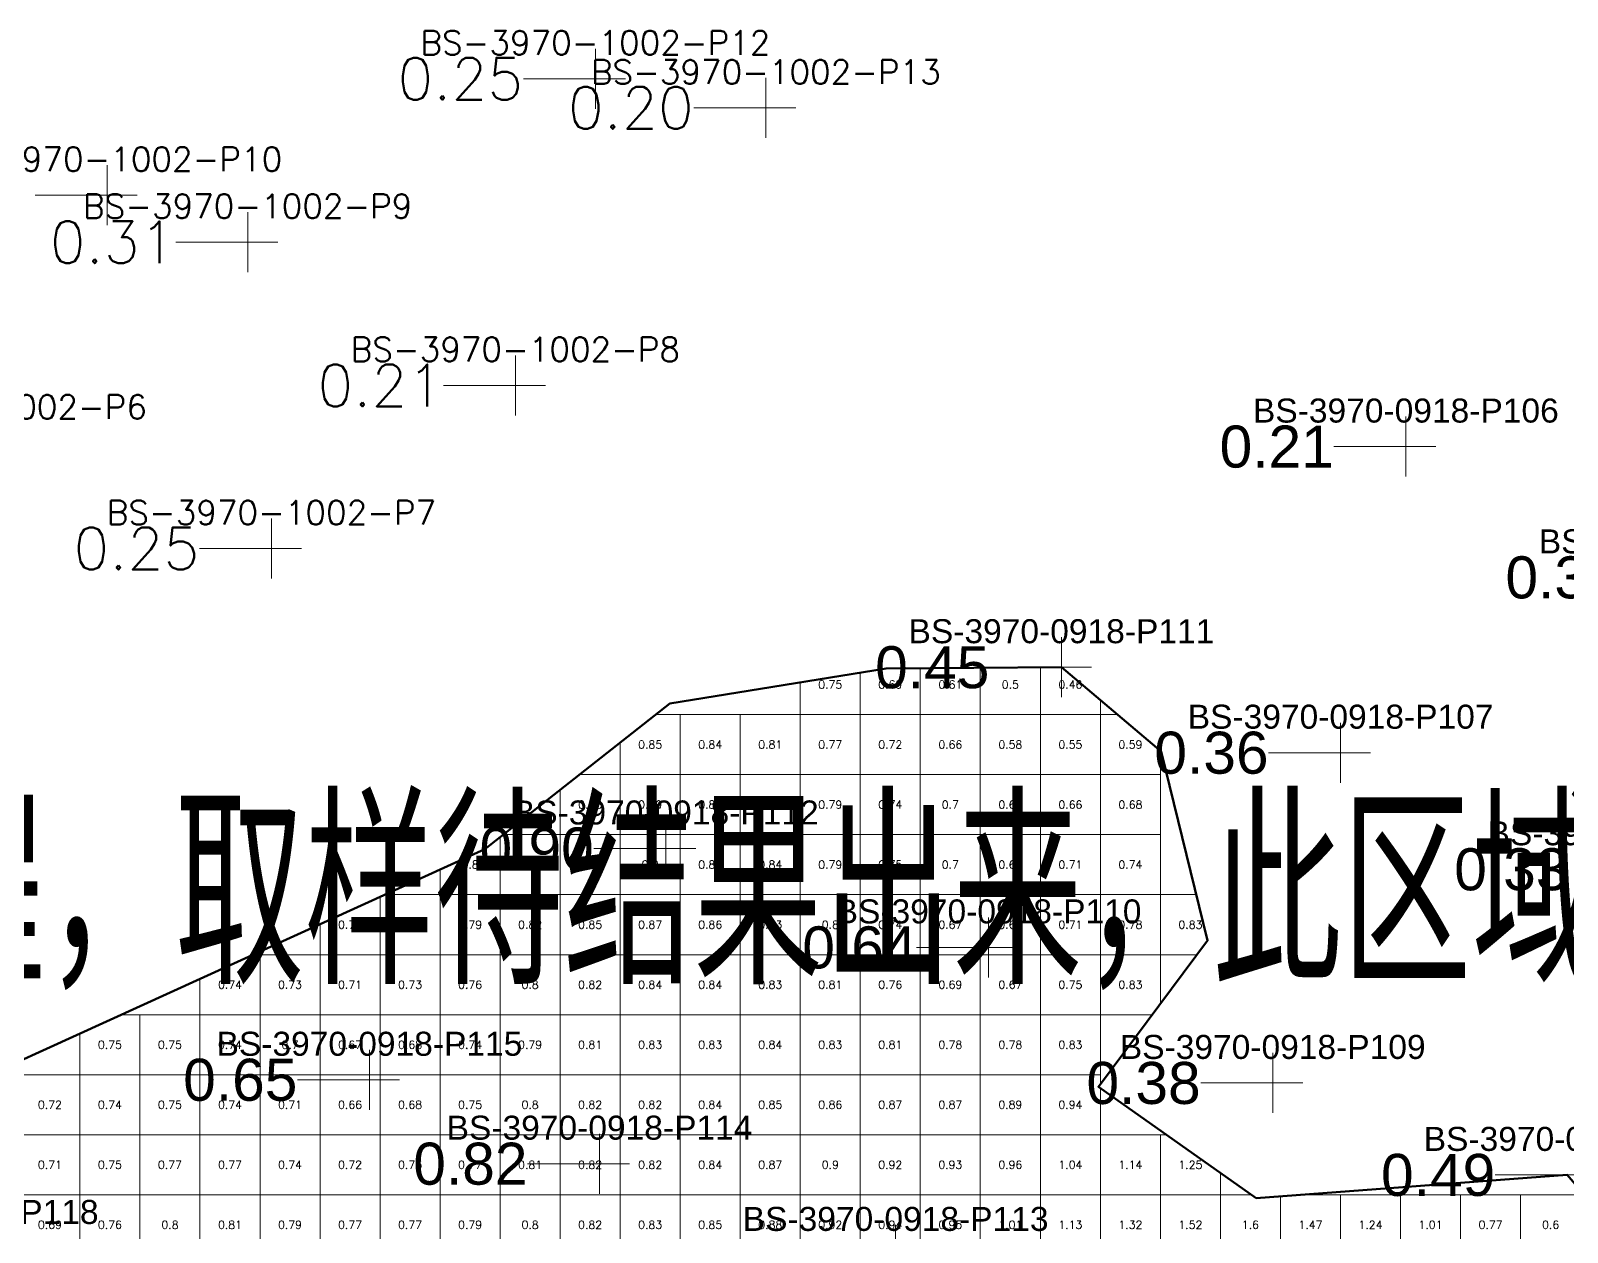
# Model space of a CAD drawing. Header units: inches. Extents: x 469759 to 470079, y 4349683 to 4349873.
# Drawn here: x 469892.48 to 469918.08, y 4349759.82 to 4349779.84 of the extents above; entities that cross this region are included whole.
import ezdxf
from ezdxf.enums import TextEntityAlignment as Align

# ---------------------------------------------------------------- set-up
doc = ezdxf.new("R2010")
doc.units = ezdxf.units.IN
doc.header["$MEASUREMENT"] = 0
for name, color, linetype, lineweight in [('点', 7, 'Continuous', 0), ('爆区方格网', 7, 'Continuous', 0), ('线条', 7, 'Continuous', 0), ('钻孔', 7, 'Continuous', 0)]:
    doc.layers.add(name, color=color, linetype=linetype, lineweight=lineweight)
doc.styles.add('3dmine_textStyle_1', font='txt.shx', dxfattribs={"height": 1, "bigfont": 'gbcbig.shx'})
doc.styles.add('3dmine_textStyle_2', font='arial.ttf', dxfattribs={"height": 1})
doc.styles.add('Standard_Shx', font='txt.shx', dxfattribs={"bigfont": 'gbcbig.shx'})

msp = doc.modelspace()

# ---------------------------------------------------------------- hatches: boundary and pattern name
at = {"layer": '钻孔', "linetype": 'Continuous', "lineweight": 0, "true_color": 0x808080, "extrusion": (0, 1, 0)}
for points in [[(-469902.892, 3959.734), (-469901.892, 3959.734), (-469901.892, 3972.734), (-469902.892, 3972.734)], [(-469905.731, 3960.49), (-469904.731, 3960.49), (-469904.731, 3972.49), (-469905.731, 3972.49)], [(-469894.759, 3959.528), (-469893.759, 3959.528), (-469893.759, 3972.528), (-469894.759, 3972.528)], [(-469897.1, 3959.709), (-469896.1, 3959.709), (-469896.1, 3972.709), (-469897.1, 3972.709)], [(-469901.559, 3959.68), (-469900.559, 3959.68), (-469900.559, 3972.68), (-469901.559, 3972.68)], [(-469892.678, 3960.461), (-469891.678, 3960.461), (-469891.678, 3972.461), (-469892.678, 3972.461)], [(-469916.393, 3959.539), (-469915.393, 3959.539), (-469915.393, 3972.539), (-469916.393, 3972.539)], [(-469897.495, 3960.484), (-469896.495, 3960.484), (-469896.495, 3972.484), (-469897.495, 3972.484)], [(-469910.655, 3959.732), (-469909.655, 3959.732), (-469909.655, 3972.732), (-469910.655, 3972.732)], [(-469915.306, 3959.652), (-469914.306, 3959.652), (-469914.306, 3972.652), (-469915.306, 3972.652)], [(-469914.175, 3960.36), (-469913.175, 3960.36), (-469913.175, 3972.36), (-469914.175, 3972.36)], [(-469919.082, 3960.193), (-469918.082, 3960.193), (-469918.082, 3972.193), (-469919.082, 3972.193)]]:
    msp.add_hatch(color=8, dxfattribs=at).paths.add_polyline_path(points, flags=0)
at = {"layer": '钻孔', "linetype": 'Continuous', "lineweight": 0, "true_color": 0x00ffff, "extrusion": (0, 1, 0)}
for points in [[(-469904.064, 3959.703), (-469903.064, 3959.703), (-469903.064, 3972.703), (-469904.064, 3972.703)], [(-469909.441, 3959.644), (-469908.441, 3959.644), (-469908.441, 3972.644), (-469909.441, 3972.644)], [(-469899.127, 3959.546), (-469898.127, 3959.546), (-469898.127, 3972.546), (-469899.127, 3972.546)], [(-469902.96, 3959.714), (-469901.96, 3959.714), (-469901.96, 3972.714), (-469902.96, 3972.714)]]:
    msp.add_hatch(color=4, dxfattribs=at).paths.add_polyline_path(points, flags=0)

# ---------------------------------------------------------------- linework, layer by layer
at = {"color": 5, "linetype": 'Continuous', "lineweight": 53, "elevation": 3966.246}
msp.add_lwpolyline([(469919.744, 4349758.835), (469918.082, 4349760.773), (469912.901, 4349760.388), (469910.272, 4349762.242), (469912.09, 4349764.677), (469911.319, 4349767.825), (469909.655, 4349769.231), (469906.734, 4349769.21), (469903.13, 4349768.626), (469900.052, 4349766.199), (469884.88, 4349759.29)], dxfattribs=at)
at = {"layer": '点', "color": 138, "linetype": 'Continuous', "lineweight": 0, "true_color": 0x004c4c}
for points, elevation in [([(469901.892, 4349778.535), (469901.892, 4349779.535)], 3972.734), ([(469902.392, 4349779.035), (469901.392, 4349779.035)], 3972.734), ([(469904.731, 4349778.048), (469904.731, 4349779.048)], 3972.49), ([(469905.231, 4349778.548), (469904.231, 4349778.548)], 3972.49), ([(469893.759, 4349776.595), (469893.759, 4349777.595)], 3972.528), ([(469894.259, 4349777.095), (469893.259, 4349777.095)], 3972.528), ([(469896.1, 4349775.812), (469896.1, 4349776.812)], 3972.709), ([(469896.6, 4349776.312), (469895.6, 4349776.312)], 3972.709), ([(469900.559, 4349773.427), (469900.559, 4349774.427)], 3972.68), ([(469901.059, 4349773.927), (469900.059, 4349773.927)], 3972.68), ([(469915.393, 4349772.407), (469915.393, 4349773.407)], 3972.539), ([(469915.893, 4349772.907), (469914.893, 4349772.907)], 3972.539), ([(469896.495, 4349770.707), (469896.495, 4349771.707)], 3972.484), ([(469896.995, 4349771.207), (469895.995, 4349771.207)], 3972.484), ([(469909.655, 4349768.731), (469909.655, 4349769.731)], 3972.732), ([(469910.155, 4349769.231), (469909.155, 4349769.231)], 3972.732), ([(469914.306, 4349767.307), (469914.306, 4349768.307)], 3972.652), ([(469914.806, 4349767.807), (469913.806, 4349767.807)], 3972.652), ([(469903.064, 4349765.711), (469903.064, 4349766.711)], 3972.703), ([(469903.564, 4349766.211), (469902.564, 4349766.211)], 3972.703), ([(469908.441, 4349764.063), (469908.441, 4349765.063)], 3972.644), ([(469908.941, 4349764.563), (469907.941, 4349764.563)], 3972.644), ([(469898.127, 4349761.858), (469898.127, 4349762.858)], 3972.546), ([(469913.175, 4349761.805), (469913.175, 4349762.805)], 3972.36), ([(469898.627, 4349762.358), (469897.627, 4349762.358)], 3972.546), ([(469913.675, 4349762.305), (469912.675, 4349762.305)], 3972.36), ([(469901.96, 4349760.46), (469901.96, 4349761.46)], 3972.714), ([(469902.46, 4349760.96), (469901.46, 4349760.96)], 3972.714), ([(469918.582, 4349760.773), (469917.582, 4349760.773)], 3972.193), ([(469906.893, 4349758.94), (469906.893, 4349759.94)], 3972.289)]:
    msp.add_lwpolyline(points, dxfattribs=dict(at, elevation=elevation))
at = {"layer": '爆区方格网', "color": 4, "linetype": 'Continuous', "lineweight": 0, "true_color": 0x00ffff, "elevation": 3972.193}
for points in [[(469907.304, 4349768.442), (469906.304, 4349768.442), (469906.304, 4349769.14), (469906.734, 4349769.21), (469907.304, 4349769.214), (469907.304, 4349768.442)], [(469908.304, 4349768.442), (469907.304, 4349768.442), (469907.304, 4349769.214), (469908.304, 4349769.222), (469908.304, 4349768.442)], [(469909.304, 4349768.442), (469908.304, 4349768.442), (469908.304, 4349769.222), (469909.304, 4349769.229), (469909.304, 4349768.442)], [(469906.304, 4349768.442), (469905.304, 4349768.442), (469905.304, 4349768.978), (469906.304, 4349769.14), (469906.304, 4349768.442)], [(469903.304, 4349767.442), (469902.304, 4349767.442), (469902.304, 4349767.975), (469902.897, 4349768.442), (469903.304, 4349768.442), (469903.304, 4349767.442)], [(469904.304, 4349767.442), (469903.304, 4349767.442), (469903.304, 4349768.442), (469904.304, 4349768.442), (469904.304, 4349767.442)], [(469905.304, 4349767.442), (469904.304, 4349767.442), (469904.304, 4349768.442), (469905.304, 4349768.442), (469905.304, 4349767.442)], [(469906.304, 4349767.442), (469905.304, 4349767.442), (469905.304, 4349768.442), (469906.304, 4349768.442), (469906.304, 4349767.442)], [(469907.304, 4349767.442), (469906.304, 4349767.442), (469906.304, 4349768.442), (469907.304, 4349768.442), (469907.304, 4349767.442)], [(469908.304, 4349767.442), (469907.304, 4349767.442), (469907.304, 4349768.442), (469908.304, 4349768.442), (469908.304, 4349767.442)], [(469909.304, 4349767.442), (469908.304, 4349767.442), (469908.304, 4349768.442), (469909.304, 4349768.442), (469909.304, 4349767.442)], [(469910.304, 4349767.442), (469909.304, 4349767.442), (469909.304, 4349768.442), (469910.304, 4349768.442), (469910.304, 4349767.442)], [(469911.304, 4349767.838), (469911.304, 4349767.442), (469910.304, 4349767.442), (469910.304, 4349768.442), (469910.589, 4349768.442), (469911.304, 4349767.838)], [(469902.304, 4349766.442), (469901.304, 4349766.442), (469901.304, 4349767.186), (469901.628, 4349767.442), (469902.304, 4349767.442), (469902.304, 4349766.442)], [(469903.304, 4349766.442), (469902.304, 4349766.442), (469902.304, 4349767.442), (469903.304, 4349767.442), (469903.304, 4349766.442)], [(469904.304, 4349766.442), (469903.304, 4349766.442), (469903.304, 4349767.442), (469904.304, 4349767.442), (469904.304, 4349766.442)], [(469905.304, 4349766.442), (469904.304, 4349766.442), (469904.304, 4349767.442), (469905.304, 4349767.442), (469905.304, 4349766.442)], [(469906.304, 4349766.442), (469905.304, 4349766.442), (469905.304, 4349767.442), (469906.304, 4349767.442), (469906.304, 4349766.442)], [(469907.304, 4349766.442), (469906.304, 4349766.442), (469906.304, 4349767.442), (469907.304, 4349767.442), (469907.304, 4349766.442)], [(469908.304, 4349766.442), (469907.304, 4349766.442), (469907.304, 4349767.442), (469908.304, 4349767.442), (469908.304, 4349766.442)], [(469909.304, 4349766.442), (469908.304, 4349766.442), (469908.304, 4349767.442), (469909.304, 4349767.442), (469909.304, 4349766.442)], [(469910.304, 4349766.442), (469909.304, 4349766.442), (469909.304, 4349767.442), (469910.304, 4349767.442), (469910.304, 4349766.442)], [(469911.304, 4349766.442), (469910.304, 4349766.442), (469910.304, 4349767.442), (469911.304, 4349767.442), (469911.304, 4349766.442)], [(469900.304, 4349765.442), (469899.304, 4349765.442), (469899.304, 4349765.859), (469900.052, 4349766.199), (469900.304, 4349766.398), (469900.304, 4349765.442)], [(469901.304, 4349765.442), (469900.304, 4349765.442), (469900.304, 4349766.398), (469900.36, 4349766.442), (469901.304, 4349766.442), (469901.304, 4349765.442)], [(469902.304, 4349765.442), (469901.304, 4349765.442), (469901.304, 4349766.442), (469902.304, 4349766.442), (469902.304, 4349765.442)], [(469903.304, 4349765.442), (469902.304, 4349765.442), (469902.304, 4349766.442), (469903.304, 4349766.442), (469903.304, 4349765.442)], [(469904.304, 4349765.442), (469903.304, 4349765.442), (469903.304, 4349766.442), (469904.304, 4349766.442), (469904.304, 4349765.442)], [(469905.304, 4349765.442), (469904.304, 4349765.442), (469904.304, 4349766.442), (469905.304, 4349766.442), (469905.304, 4349765.442)], [(469906.304, 4349765.442), (469905.304, 4349765.442), (469905.304, 4349766.442), (469906.304, 4349766.442), (469906.304, 4349765.442)], [(469907.304, 4349765.442), (469906.304, 4349765.442), (469906.304, 4349766.442), (469907.304, 4349766.442), (469907.304, 4349765.442)], [(469908.304, 4349765.442), (469907.304, 4349765.442), (469907.304, 4349766.442), (469908.304, 4349766.442), (469908.304, 4349765.442)], [(469909.304, 4349765.442), (469908.304, 4349765.442), (469908.304, 4349766.442), (469909.304, 4349766.442), (469909.304, 4349765.442)], [(469910.304, 4349765.442), (469909.304, 4349765.442), (469909.304, 4349766.442), (469910.304, 4349766.442), (469910.304, 4349765.442)], [(469911.304, 4349765.442), (469910.304, 4349765.442), (469910.304, 4349766.442), (469911.304, 4349766.442), (469911.304, 4349765.442)], [(469898.304, 4349764.442), (469897.304, 4349764.442), (469897.304, 4349764.948), (469898.304, 4349765.403), (469898.304, 4349764.442)], [(469899.304, 4349764.442), (469898.304, 4349764.442), (469898.304, 4349765.403), (469898.389, 4349765.442), (469899.304, 4349765.442), (469899.304, 4349764.442)], [(469900.304, 4349764.442), (469899.304, 4349764.442), (469899.304, 4349765.442), (469900.304, 4349765.442), (469900.304, 4349764.442)], [(469901.304, 4349764.442), (469900.304, 4349764.442), (469900.304, 4349765.442), (469901.304, 4349765.442), (469901.304, 4349764.442)], [(469902.304, 4349764.442), (469901.304, 4349764.442), (469901.304, 4349765.442), (469902.304, 4349765.442), (469902.304, 4349764.442)], [(469903.304, 4349764.442), (469902.304, 4349764.442), (469902.304, 4349765.442), (469903.304, 4349765.442), (469903.304, 4349764.442)], [(469904.304, 4349764.442), (469903.304, 4349764.442), (469903.304, 4349765.442), (469904.304, 4349765.442), (469904.304, 4349764.442)], [(469905.304, 4349764.442), (469904.304, 4349764.442), (469904.304, 4349765.442), (469905.304, 4349765.442), (469905.304, 4349764.442)], [(469906.304, 4349764.442), (469905.304, 4349764.442), (469905.304, 4349765.442), (469906.304, 4349765.442), (469906.304, 4349764.442)], [(469907.304, 4349764.442), (469906.304, 4349764.442), (469906.304, 4349765.442), (469907.304, 4349765.442), (469907.304, 4349764.442)], [(469908.304, 4349764.442), (469907.304, 4349764.442), (469907.304, 4349765.442), (469908.304, 4349765.442), (469908.304, 4349764.442)], [(469909.304, 4349764.442), (469908.304, 4349764.442), (469908.304, 4349765.442), (469909.304, 4349765.442), (469909.304, 4349764.442)], [(469910.304, 4349764.442), (469909.304, 4349764.442), (469909.304, 4349765.442), (469910.304, 4349765.442), (469910.304, 4349764.442)], [(469911.304, 4349764.442), (469910.304, 4349764.442), (469910.304, 4349765.442), (469911.304, 4349765.442), (469911.304, 4349764.442)], [(469912.09, 4349764.677), (469911.915, 4349764.442), (469911.304, 4349764.442), (469911.304, 4349765.442), (469911.903, 4349765.442), (469912.09, 4349764.677)], [(469896.304, 4349763.442), (469895.304, 4349763.442), (469895.304, 4349764.037), (469896.193, 4349764.442), (469896.304, 4349764.442), (469896.304, 4349763.442)], [(469897.304, 4349763.442), (469896.304, 4349763.442), (469896.304, 4349764.442), (469897.304, 4349764.442), (469897.304, 4349763.442)], [(469898.304, 4349763.442), (469897.304, 4349763.442), (469897.304, 4349764.442), (469898.304, 4349764.442), (469898.304, 4349763.442)], [(469899.304, 4349763.442), (469898.304, 4349763.442), (469898.304, 4349764.442), (469899.304, 4349764.442), (469899.304, 4349763.442)], [(469900.304, 4349763.442), (469899.304, 4349763.442), (469899.304, 4349764.442), (469900.304, 4349764.442), (469900.304, 4349763.442)], [(469901.304, 4349763.442), (469900.304, 4349763.442), (469900.304, 4349764.442), (469901.304, 4349764.442), (469901.304, 4349763.442)], [(469902.304, 4349763.442), (469901.304, 4349763.442), (469901.304, 4349764.442), (469902.304, 4349764.442), (469902.304, 4349763.442)], [(469903.304, 4349763.442), (469902.304, 4349763.442), (469902.304, 4349764.442), (469903.304, 4349764.442), (469903.304, 4349763.442)], [(469904.304, 4349763.442), (469903.304, 4349763.442), (469903.304, 4349764.442), (469904.304, 4349764.442), (469904.304, 4349763.442)], [(469905.304, 4349763.442), (469904.304, 4349763.442), (469904.304, 4349764.442), (469905.304, 4349764.442), (469905.304, 4349763.442)], [(469906.304, 4349763.442), (469905.304, 4349763.442), (469905.304, 4349764.442), (469906.304, 4349764.442), (469906.304, 4349763.442)], [(469907.304, 4349763.442), (469906.304, 4349763.442), (469906.304, 4349764.442), (469907.304, 4349764.442), (469907.304, 4349763.442)], [(469908.304, 4349763.442), (469907.304, 4349763.442), (469907.304, 4349764.442), (469908.304, 4349764.442), (469908.304, 4349763.442)], [(469909.304, 4349763.442), (469908.304, 4349763.442), (469908.304, 4349764.442), (469909.304, 4349764.442), (469909.304, 4349763.442)], [(469910.304, 4349763.442), (469909.304, 4349763.442), (469909.304, 4349764.442), (469910.304, 4349764.442), (469910.304, 4349763.442)], [(469911.304, 4349763.624), (469911.168, 4349763.442), (469910.304, 4349763.442), (469910.304, 4349764.442), (469911.304, 4349764.442), (469911.304, 4349763.624)], [(469894.304, 4349762.442), (469893.304, 4349762.442), (469893.304, 4349763.126), (469893.997, 4349763.442), (469894.304, 4349763.442), (469894.304, 4349762.442)], [(469895.304, 4349762.442), (469894.304, 4349762.442), (469894.304, 4349763.442), (469895.304, 4349763.442), (469895.304, 4349762.442)], [(469896.304, 4349762.442), (469895.304, 4349762.442), (469895.304, 4349763.442), (469896.304, 4349763.442), (469896.304, 4349762.442)], [(469897.304, 4349762.442), (469896.304, 4349762.442), (469896.304, 4349763.442), (469897.304, 4349763.442), (469897.304, 4349762.442)], [(469898.304, 4349762.442), (469897.304, 4349762.442), (469897.304, 4349763.442), (469898.304, 4349763.442), (469898.304, 4349762.442)], [(469899.304, 4349762.442), (469898.304, 4349762.442), (469898.304, 4349763.442), (469899.304, 4349763.442), (469899.304, 4349762.442)], [(469900.304, 4349762.442), (469899.304, 4349762.442), (469899.304, 4349763.442), (469900.304, 4349763.442), (469900.304, 4349762.442)], [(469901.304, 4349762.442), (469900.304, 4349762.442), (469900.304, 4349763.442), (469901.304, 4349763.442), (469901.304, 4349762.442)], [(469902.304, 4349762.442), (469901.304, 4349762.442), (469901.304, 4349763.442), (469902.304, 4349763.442), (469902.304, 4349762.442)], [(469903.304, 4349762.442), (469902.304, 4349762.442), (469902.304, 4349763.442), (469903.304, 4349763.442), (469903.304, 4349762.442)], [(469904.304, 4349762.442), (469903.304, 4349762.442), (469903.304, 4349763.442), (469904.304, 4349763.442), (469904.304, 4349762.442)], [(469905.304, 4349762.442), (469904.304, 4349762.442), (469904.304, 4349763.442), (469905.304, 4349763.442), (469905.304, 4349762.442)], [(469906.304, 4349762.442), (469905.304, 4349762.442), (469905.304, 4349763.442), (469906.304, 4349763.442), (469906.304, 4349762.442)], [(469907.304, 4349762.442), (469906.304, 4349762.442), (469906.304, 4349763.442), (469907.304, 4349763.442), (469907.304, 4349762.442)], [(469908.304, 4349762.442), (469907.304, 4349762.442), (469907.304, 4349763.442), (469908.304, 4349763.442), (469908.304, 4349762.442)], [(469909.304, 4349762.442), (469908.304, 4349762.442), (469908.304, 4349763.442), (469909.304, 4349763.442), (469909.304, 4349762.442)], [(469910.304, 4349762.442), (469909.304, 4349762.442), (469909.304, 4349763.442), (469910.304, 4349763.442), (469910.304, 4349762.442)], [(469893.304, 4349761.442), (469892.304, 4349761.442), (469892.304, 4349762.442), (469893.304, 4349762.442), (469893.304, 4349761.442)], [(469894.304, 4349761.442), (469893.304, 4349761.442), (469893.304, 4349762.442), (469894.304, 4349762.442), (469894.304, 4349761.442)], [(469895.304, 4349761.442), (469894.304, 4349761.442), (469894.304, 4349762.442), (469895.304, 4349762.442), (469895.304, 4349761.442)], [(469896.304, 4349761.442), (469895.304, 4349761.442), (469895.304, 4349762.442), (469896.304, 4349762.442), (469896.304, 4349761.442)], [(469897.304, 4349761.442), (469896.304, 4349761.442), (469896.304, 4349762.442), (469897.304, 4349762.442), (469897.304, 4349761.442)], [(469898.304, 4349761.442), (469897.304, 4349761.442), (469897.304, 4349762.442), (469898.304, 4349762.442), (469898.304, 4349761.442)], [(469899.304, 4349761.442), (469898.304, 4349761.442), (469898.304, 4349762.442), (469899.304, 4349762.442), (469899.304, 4349761.442)], [(469900.304, 4349761.442), (469899.304, 4349761.442), (469899.304, 4349762.442), (469900.304, 4349762.442), (469900.304, 4349761.442)], [(469901.304, 4349761.442), (469900.304, 4349761.442), (469900.304, 4349762.442), (469901.304, 4349762.442), (469901.304, 4349761.442)], [(469902.304, 4349761.442), (469901.304, 4349761.442), (469901.304, 4349762.442), (469902.304, 4349762.442), (469902.304, 4349761.442)], [(469903.304, 4349761.442), (469902.304, 4349761.442), (469902.304, 4349762.442), (469903.304, 4349762.442), (469903.304, 4349761.442)], [(469904.304, 4349761.442), (469903.304, 4349761.442), (469903.304, 4349762.442), (469904.304, 4349762.442), (469904.304, 4349761.442)], [(469905.304, 4349761.442), (469904.304, 4349761.442), (469904.304, 4349762.442), (469905.304, 4349762.442), (469905.304, 4349761.442)], [(469906.304, 4349761.442), (469905.304, 4349761.442), (469905.304, 4349762.442), (469906.304, 4349762.442), (469906.304, 4349761.442)], [(469907.304, 4349761.442), (469906.304, 4349761.442), (469906.304, 4349762.442), (469907.304, 4349762.442), (469907.304, 4349761.442)], [(469908.304, 4349761.442), (469907.304, 4349761.442), (469907.304, 4349762.442), (469908.304, 4349762.442), (469908.304, 4349761.442)], [(469909.304, 4349761.442), (469908.304, 4349761.442), (469908.304, 4349762.442), (469909.304, 4349762.442), (469909.304, 4349761.442)], [(469910.304, 4349762.284), (469910.272, 4349762.242), (469910.304, 4349762.22), (469910.304, 4349761.442), (469909.304, 4349761.442), (469909.304, 4349762.442), (469910.304, 4349762.442), (469910.304, 4349762.284)], [(469893.304, 4349760.442), (469892.304, 4349760.442), (469892.304, 4349761.442), (469893.304, 4349761.442), (469893.304, 4349760.442)], [(469894.304, 4349760.442), (469893.304, 4349760.442), (469893.304, 4349761.442), (469894.304, 4349761.442), (469894.304, 4349760.442)], [(469895.304, 4349760.442), (469894.304, 4349760.442), (469894.304, 4349761.442), (469895.304, 4349761.442), (469895.304, 4349760.442)], [(469896.304, 4349760.442), (469895.304, 4349760.442), (469895.304, 4349761.442), (469896.304, 4349761.442), (469896.304, 4349760.442)], [(469897.304, 4349760.442), (469896.304, 4349760.442), (469896.304, 4349761.442), (469897.304, 4349761.442), (469897.304, 4349760.442)], [(469898.304, 4349760.442), (469897.304, 4349760.442), (469897.304, 4349761.442), (469898.304, 4349761.442), (469898.304, 4349760.442)], [(469899.304, 4349760.442), (469898.304, 4349760.442), (469898.304, 4349761.442), (469899.304, 4349761.442), (469899.304, 4349760.442)], [(469900.304, 4349760.442), (469899.304, 4349760.442), (469899.304, 4349761.442), (469900.304, 4349761.442), (469900.304, 4349760.442)], [(469901.304, 4349760.442), (469900.304, 4349760.442), (469900.304, 4349761.442), (469901.304, 4349761.442), (469901.304, 4349760.442)], [(469902.304, 4349760.442), (469901.304, 4349760.442), (469901.304, 4349761.442), (469902.304, 4349761.442), (469902.304, 4349760.442)], [(469903.304, 4349760.442), (469902.304, 4349760.442), (469902.304, 4349761.442), (469903.304, 4349761.442), (469903.304, 4349760.442)], [(469904.304, 4349760.442), (469903.304, 4349760.442), (469903.304, 4349761.442), (469904.304, 4349761.442), (469904.304, 4349760.442)], [(469905.304, 4349760.442), (469904.304, 4349760.442), (469904.304, 4349761.442), (469905.304, 4349761.442), (469905.304, 4349760.442)], [(469906.304, 4349760.442), (469905.304, 4349760.442), (469905.304, 4349761.442), (469906.304, 4349761.442), (469906.304, 4349760.442)], [(469907.304, 4349760.442), (469906.304, 4349760.442), (469906.304, 4349761.442), (469907.304, 4349761.442), (469907.304, 4349760.442)], [(469908.304, 4349760.442), (469907.304, 4349760.442), (469907.304, 4349761.442), (469908.304, 4349761.442), (469908.304, 4349760.442)], [(469909.304, 4349760.442), (469908.304, 4349760.442), (469908.304, 4349761.442), (469909.304, 4349761.442), (469909.304, 4349760.442)], [(469910.304, 4349760.442), (469909.304, 4349760.442), (469909.304, 4349761.442), (469910.304, 4349761.442), (469910.304, 4349760.442)], [(469911.304, 4349760.442), (469910.304, 4349760.442), (469910.304, 4349761.442), (469911.304, 4349761.442), (469911.304, 4349760.442)], [(469912.304, 4349760.809), (469912.304, 4349760.442), (469911.304, 4349760.442), (469911.304, 4349761.442), (469911.407, 4349761.442), (469912.304, 4349760.809)], [(469893.304, 4349759.442), (469892.304, 4349759.442), (469892.304, 4349760.442), (469893.304, 4349760.442), (469893.304, 4349759.442)], [(469894.304, 4349759.442), (469893.304, 4349759.442), (469893.304, 4349760.442), (469894.304, 4349760.442), (469894.304, 4349759.442)], [(469895.304, 4349759.442), (469894.304, 4349759.442), (469894.304, 4349760.442), (469895.304, 4349760.442), (469895.304, 4349759.442)], [(469896.304, 4349759.442), (469895.304, 4349759.442), (469895.304, 4349760.442), (469896.304, 4349760.442), (469896.304, 4349759.442)], [(469897.304, 4349759.442), (469896.304, 4349759.442), (469896.304, 4349760.442), (469897.304, 4349760.442), (469897.304, 4349759.442)], [(469898.304, 4349759.442), (469897.304, 4349759.442), (469897.304, 4349760.442), (469898.304, 4349760.442), (469898.304, 4349759.442)], [(469899.304, 4349759.442), (469898.304, 4349759.442), (469898.304, 4349760.442), (469899.304, 4349760.442), (469899.304, 4349759.442)], [(469900.304, 4349759.442), (469899.304, 4349759.442), (469899.304, 4349760.442), (469900.304, 4349760.442), (469900.304, 4349759.442)], [(469901.304, 4349759.442), (469900.304, 4349759.442), (469900.304, 4349760.442), (469901.304, 4349760.442), (469901.304, 4349759.442)], [(469902.304, 4349759.442), (469901.304, 4349759.442), (469901.304, 4349760.442), (469902.304, 4349760.442), (469902.304, 4349759.442)], [(469903.304, 4349759.442), (469902.304, 4349759.442), (469902.304, 4349760.442), (469903.304, 4349760.442), (469903.304, 4349759.442)], [(469904.304, 4349759.442), (469903.304, 4349759.442), (469903.304, 4349760.442), (469904.304, 4349760.442), (469904.304, 4349759.442)], [(469905.304, 4349759.442), (469904.304, 4349759.442), (469904.304, 4349760.442), (469905.304, 4349760.442), (469905.304, 4349759.442)], [(469906.304, 4349759.442), (469905.304, 4349759.442), (469905.304, 4349760.442), (469906.304, 4349760.442), (469906.304, 4349759.442)], [(469907.304, 4349759.442), (469906.304, 4349759.442), (469906.304, 4349760.442), (469907.304, 4349760.442), (469907.304, 4349759.442)], [(469908.304, 4349759.442), (469907.304, 4349759.442), (469907.304, 4349760.442), (469908.304, 4349760.442), (469908.304, 4349759.442)], [(469909.304, 4349759.442), (469908.304, 4349759.442), (469908.304, 4349760.442), (469909.304, 4349760.442), (469909.304, 4349759.442)], [(469910.304, 4349759.442), (469909.304, 4349759.442), (469909.304, 4349760.442), (469910.304, 4349760.442), (469910.304, 4349759.442)], [(469911.304, 4349759.442), (469910.304, 4349759.442), (469910.304, 4349760.442), (469911.304, 4349760.442), (469911.304, 4349759.442)], [(469912.304, 4349759.442), (469911.304, 4349759.442), (469911.304, 4349760.442), (469912.304, 4349760.442), (469912.304, 4349759.442)], [(469912.901, 4349760.388), (469913.304, 4349760.418), (469913.304, 4349759.442), (469912.304, 4349759.442), (469912.304, 4349760.442), (469912.824, 4349760.442), (469912.901, 4349760.388)], [(469914.304, 4349759.442), (469913.304, 4349759.442), (469913.304, 4349760.418), (469913.631, 4349760.442), (469914.304, 4349760.442), (469914.304, 4349759.442)], [(469915.304, 4349759.442), (469914.304, 4349759.442), (469914.304, 4349760.442), (469915.304, 4349760.442), (469915.304, 4349759.442)], [(469916.304, 4349759.442), (469915.304, 4349759.442), (469915.304, 4349760.442), (469916.304, 4349760.442), (469916.304, 4349759.442)], [(469917.304, 4349759.442), (469916.304, 4349759.442), (469916.304, 4349760.442), (469917.304, 4349760.442), (469917.304, 4349759.442)], [(469918.304, 4349759.442), (469917.304, 4349759.442), (469917.304, 4349760.442), (469918.304, 4349760.442), (469918.304, 4349759.442)]]:
    msp.add_lwpolyline(points, dxfattribs=at)
at = {"layer": '爆区方格网', "color": 8, "linetype": 'Continuous', "lineweight": 0, "true_color": 0x808080, "elevation": 3972.193}
msp.add_lwpolyline([(469910.304, 4349768.683), (469910.304, 4349768.442), (469909.304, 4349768.442), (469909.304, 4349769.229), (469909.655, 4349769.231), (469910.304, 4349768.683)], dxfattribs=at)
at = {"layer": '线条', "color": 138, "linetype": 'Continuous', "lineweight": 0, "true_color": 0x004c4c}
for points, elevation in [([(469901.892, 4349779.035), (469901.892, 4349779.035), (469901.892, 4349779.035)], 3972.734), ([(469904.731, 4349778.548), (469904.731, 4349778.548), (469904.731, 4349778.548)], 3972.49), ([(469893.759, 4349777.095), (469893.759, 4349777.095), (469893.759, 4349777.095)], 3972.528), ([(469896.1, 4349776.312), (469896.1, 4349776.312), (469896.1, 4349776.312)], 3972.709), ([(469900.559, 4349773.927), (469900.559, 4349773.927), (469900.559, 4349773.927)], 3972.68), ([(469915.393, 4349772.907), (469915.393, 4349772.907), (469915.393, 4349772.907)], 3972.539), ([(469896.495, 4349771.207), (469896.495, 4349771.207), (469896.495, 4349771.207)], 3972.484), ([(469909.655, 4349769.231), (469909.655, 4349769.231), (469909.655, 4349769.231)], 3972.732), ([(469914.306, 4349767.807), (469914.306, 4349767.807), (469914.306, 4349767.807)], 3972.652), ([(469903.064, 4349766.211), (469903.064, 4349766.211), (469903.064, 4349766.211)], 3972.703), ([(469908.441, 4349764.563), (469908.441, 4349764.563), (469908.441, 4349764.563)], 3972.644), ([(469898.127, 4349762.358), (469898.127, 4349762.358), (469898.127, 4349762.358)], 3972.546), ([(469913.175, 4349762.305), (469913.175, 4349762.305), (469913.175, 4349762.305)], 3972.36), ([(469901.96, 4349760.96), (469901.96, 4349760.96), (469901.96, 4349760.96)], 3972.714)]:
    msp.add_lwpolyline(points, dxfattribs=dict(at, elevation=elevation))
at = {"layer": '钻孔', "color": 8, "linetype": 'Continuous', "lineweight": 0, "true_color": 0x808080}
for points, elevation in [([(469901.892, 4349779.035), (469900.692, 4349779.035)], 3972.734), ([(469901.892, 4349779.035), (469900.692, 4349779.035)], 3959.734), ([(469904.731, 4349778.548), (469903.531, 4349778.548)], 3972.49), ([(469904.731, 4349778.548), (469903.531, 4349778.548)], 3960.49), ([(469893.759, 4349777.095), (469892.559, 4349777.095)], 3972.528), ([(469893.759, 4349777.095), (469892.559, 4349777.095)], 3959.528), ([(469896.1, 4349776.312), (469894.9, 4349776.312)], 3972.709), ([(469896.1, 4349776.312), (469894.9, 4349776.312)], 3959.709), ([(469900.559, 4349773.927), (469899.359, 4349773.927)], 3972.68), ([(469900.559, 4349773.927), (469899.359, 4349773.927)], 3959.68), ([(469915.393, 4349772.907), (469914.193, 4349772.907)], 3972.539), ([(469915.393, 4349772.907), (469914.193, 4349772.907)], 3959.539), ([(469896.495, 4349771.207), (469895.295, 4349771.207)], 3972.484), ([(469896.495, 4349771.207), (469895.295, 4349771.207)], 3960.484), ([(469909.655, 4349769.231), (469908.455, 4349769.231)], 3972.732), ([(469909.655, 4349769.231), (469908.455, 4349769.231)], 3959.732), ([(469914.306, 4349767.807), (469913.106, 4349767.807)], 3972.652), ([(469914.306, 4349767.807), (469913.106, 4349767.807)], 3959.652), ([(469913.175, 4349762.305), (469911.975, 4349762.305)], 3972.36), ([(469913.175, 4349762.305), (469911.975, 4349762.305)], 3960.36), ([(469918.082, 4349760.773), (469916.882, 4349760.773)], 3972.193), ([(469918.082, 4349760.773), (469916.882, 4349760.773)], 3960.193)]:
    msp.add_lwpolyline(points, dxfattribs=dict(at, elevation=elevation))
at = {"layer": '钻孔', "color": 4, "linetype": 'Continuous', "lineweight": 0, "true_color": 0x00ffff}
for points, elevation in [([(469903.064, 4349766.211), (469901.864, 4349766.211)], 3972.703), ([(469903.064, 4349766.211), (469901.864, 4349766.211)], 3959.703), ([(469908.441, 4349764.563), (469907.241, 4349764.563)], 3972.644), ([(469908.441, 4349764.563), (469907.241, 4349764.563)], 3959.644), ([(469898.127, 4349762.358), (469896.927, 4349762.358)], 3972.546), ([(469898.127, 4349762.358), (469896.927, 4349762.358)], 3959.546), ([(469901.96, 4349760.96), (469900.76, 4349760.96)], 3972.714), ([(469901.96, 4349760.96), (469900.76, 4349760.96)], 3959.714)]:
    msp.add_lwpolyline(points, dxfattribs=dict(at, elevation=elevation))

# ---------------------------------------------------------------- texts
at = {"color": 4, "linetype": 'Continuous', "lineweight": 0, "true_color": 0x00ffff, "style": '3dmine_textStyle_1'}
for s, p in [('0.75', (469905.804, 4349768.942, 3972.193)), ('0.69', (469906.804, 4349768.942, 3972.193)), ('0.61', (469907.804, 4349768.942, 3972.193)), ('0.5', (469908.804, 4349768.942, 3972.193)), ('0.85', (469902.804, 4349767.942, 3972.193)), ('0.84', (469903.804, 4349767.942, 3972.193)), ('0.81', (469904.804, 4349767.942, 3972.193)), ('0.77', (469905.804, 4349767.942, 3972.193)), ('0.72', (469906.804, 4349767.942, 3972.193)), ('0.66', (469907.804, 4349767.942, 3972.193)), ('0.58', (469908.804, 4349767.942, 3972.193)), ('0.55', (469909.804, 4349767.942, 3972.193)), ('0.59', (469910.804, 4349767.942, 3972.193)), ('0.86', (469901.804, 4349766.942, 3972.193)), ('0.89', (469902.804, 4349766.942, 3972.193)), ('0.88', (469903.804, 4349766.942, 3972.193)), ('0.84', (469904.804, 4349766.942, 3972.193)), ('0.79', (469905.804, 4349766.942, 3972.193)), ('0.74', (469906.804, 4349766.942, 3972.193)), ('0.7', (469907.804, 4349766.942, 3972.193)), ('0.67', (469908.804, 4349766.942, 3972.193)), ('0.66', (469909.804, 4349766.942, 3972.193)), ('0.68', (469910.804, 4349766.942, 3972.193)), ('0.8', (469899.804, 4349765.942, 3972.193)), ('0.83', (469900.804, 4349765.942, 3972.193)), ('0.87', (469901.804, 4349765.942, 3972.193)), ('0.9', (469902.804, 4349765.942, 3972.193)), ('0.88', (469903.804, 4349765.942, 3972.193)), ('0.84', (469904.804, 4349765.942, 3972.193)), ('0.79', (469905.804, 4349765.942, 3972.193)), ('0.75', (469906.804, 4349765.942, 3972.193)), ('0.7', (469907.804, 4349765.942, 3972.193)), ('0.69', (469908.804, 4349765.942, 3972.193)), ('0.71', (469909.804, 4349765.942, 3972.193)), ('0.74', (469910.804, 4349765.942, 3972.193)), ('0.75', (469897.804, 4349764.942, 3972.193)), ('0.76', (469898.804, 4349764.942, 3972.193)), ('0.79', (469899.804, 4349764.942, 3972.193)), ('0.82', (469900.804, 4349764.942, 3972.193)), ('0.85', (469901.804, 4349764.942, 3972.193)), ('0.87', (469902.804, 4349764.942, 3972.193)), ('0.86', (469903.804, 4349764.942, 3972.193)), ('0.83', (469904.804, 4349764.942, 3972.193)), ('0.8', (469905.804, 4349764.942, 3972.193)), ('0.74', (469906.804, 4349764.942, 3972.193)), ('0.67', (469907.804, 4349764.942, 3972.193)), ('0.65', (469908.804, 4349764.942, 3972.193)), ('0.71', (469909.804, 4349764.942, 3972.193)), ('0.78', (469910.804, 4349764.942, 3972.193)), ('0.83', (469911.804, 4349764.942, 3972.193)), ('0.74', (469895.804, 4349763.942, 3972.193)), ('0.73', (469896.804, 4349763.942, 3972.193)), ('0.71', (469897.804, 4349763.942, 3972.193)), ('0.73', (469898.804, 4349763.942, 3972.193)), ('0.76', (469899.804, 4349763.942, 3972.193)), ('0.8', (469900.804, 4349763.942, 3972.193)), ('0.82', (469901.804, 4349763.942, 3972.193)), ('0.84', (469902.804, 4349763.942, 3972.193)), ('0.84', (469903.804, 4349763.942, 3972.193)), ('0.83', (469904.804, 4349763.942, 3972.193)), ('0.81', (469905.804, 4349763.942, 3972.193)), ('0.76', (469906.804, 4349763.942, 3972.193)), ('0.69', (469907.804, 4349763.942, 3972.193)), ('0.67', (469908.804, 4349763.942, 3972.193)), ('0.75', (469909.804, 4349763.942, 3972.193)), ('0.83', (469910.804, 4349763.942, 3972.193)), ('0.75', (469893.804, 4349762.942, 3972.193)), ('0.75', (469894.804, 4349762.942, 3972.193)), ('0.74', (469895.804, 4349762.942, 3972.193)), ('0.7', (469896.804, 4349762.942, 3972.193)), ('0.67', (469897.804, 4349762.942, 3972.193)), ('0.68', (469898.804, 4349762.942, 3972.193)), ('0.74', (469899.804, 4349762.942, 3972.193)), ('0.79', (469900.804, 4349762.942, 3972.193)), ('0.81', (469901.804, 4349762.942, 3972.193)), ('0.83', (469902.804, 4349762.942, 3972.193)), ('0.83', (469903.804, 4349762.942, 3972.193)), ('0.84', (469904.804, 4349762.942, 3972.193)), ('0.83', (469905.804, 4349762.942, 3972.193)), ('0.81', (469906.804, 4349762.942, 3972.193)), ('0.78', (469907.804, 4349762.942, 3972.193)), ('0.78', (469908.804, 4349762.942, 3972.193)), ('0.83', (469909.804, 4349762.942, 3972.193)), ('0.72', (469892.804, 4349761.942, 3972.193)), ('0.74', (469893.804, 4349761.942, 3972.193)), ('0.75', (469894.804, 4349761.942, 3972.193)), ('0.74', (469895.804, 4349761.942, 3972.193)), ('0.71', (469896.804, 4349761.942, 3972.193)), ('0.66', (469897.804, 4349761.942, 3972.193)), ('0.68', (469898.804, 4349761.942, 3972.193)), ('0.75', (469899.804, 4349761.942, 3972.193)), ('0.8', (469900.804, 4349761.942, 3972.193)), ('0.82', (469901.804, 4349761.942, 3972.193)), ('0.82', (469902.804, 4349761.942, 3972.193)), ('0.84', (469903.804, 4349761.942, 3972.193)), ('0.85', (469904.804, 4349761.942, 3972.193)), ('0.86', (469905.804, 4349761.942, 3972.193)), ('0.87', (469906.804, 4349761.942, 3972.193)), ('0.87', (469907.804, 4349761.942, 3972.193)), ('0.89', (469908.804, 4349761.942, 3972.193)), ('0.94', (469909.804, 4349761.942, 3972.193)), ('0.71', (469892.804, 4349760.942, 3972.193)), ('0.75', (469893.804, 4349760.942, 3972.193)), ('0.77', (469894.804, 4349760.942, 3972.193)), ('0.77', (469895.804, 4349760.942, 3972.193)), ('0.74', (469896.804, 4349760.942, 3972.193)), ('0.72', (469897.804, 4349760.942, 3972.193)), ('0.73', (469898.804, 4349760.942, 3972.193)), ('0.77', (469899.804, 4349760.942, 3972.193)), ('0.81', (469900.804, 4349760.942, 3972.193)), ('0.82', (469901.804, 4349760.942, 3972.193)), ('0.82', (469902.804, 4349760.942, 3972.193)), ('0.84', (469903.804, 4349760.942, 3972.193)), ('0.87', (469904.804, 4349760.942, 3972.193)), ('0.9', (469905.804, 4349760.942, 3972.193)), ('0.92', (469906.804, 4349760.942, 3972.193)), ('0.93', (469907.804, 4349760.942, 3972.193)), ('0.96', (469908.804, 4349760.942, 3972.193)), ('1.04', (469909.804, 4349760.942, 3972.193)), ('1.14', (469910.804, 4349760.942, 3972.193)), ('1.25', (469911.804, 4349760.942, 3972.193)), ('0.69', (469892.804, 4349759.942, 3972.193)), ('0.76', (469893.804, 4349759.942, 3972.193)), ('0.8', (469894.804, 4349759.942, 3972.193)), ('0.81', (469895.804, 4349759.942, 3972.193)), ('0.79', (469896.804, 4349759.942, 3972.193)), ('0.77', (469897.804, 4349759.942, 3972.193)), ('0.77', (469898.804, 4349759.942, 3972.193)), ('0.79', (469899.804, 4349759.942, 3972.193)), ('0.8', (469900.804, 4349759.942, 3972.193)), ('0.82', (469901.804, 4349759.942, 3972.193)), ('0.83', (469902.804, 4349759.942, 3972.193)), ('0.85', (469903.804, 4349759.942, 3972.193)), ('0.88', (469904.804, 4349759.942, 3972.193)), ('0.92', (469905.804, 4349759.942, 3972.193)), ('0.94', (469906.804, 4349759.942, 3972.193)), ('0.95', (469907.804, 4349759.942, 3972.193)), ('1.01', (469908.804, 4349759.942, 3972.193)), ('1.13', (469909.804, 4349759.942, 3972.193)), ('1.32', (469910.804, 4349759.942, 3972.193)), ('1.52', (469911.804, 4349759.942, 3972.193)), ('1.6', (469912.804, 4349759.942, 3972.193)), ('1.47', (469913.804, 4349759.942, 3972.193)), ('1.24', (469914.804, 4349759.942, 3972.193)), ('1.01', (469915.804, 4349759.942, 3972.193)), ('0.77', (469916.804, 4349759.942, 3972.193)), ('0.6', (469917.804, 4349759.942, 3972.193))]:
    msp.add_text(s, height=0.1333, dxfattribs=at).set_placement(p, align=Align.MIDDLE_CENTER)
at = {"color": 8, "linetype": 'Continuous', "lineweight": 0, "true_color": 0x808080, "style": '3dmine_textStyle_1'}
msp.add_text('0.46', height=0.1333, dxfattribs=at).set_placement((469909.804, 4349768.942, 3972.193), align=Align.MIDDLE_CENTER)
at = {"insert": (469886.244, 4349766.948), "char_height": 3, "attachment_point": 1, "style": 'Standard_Shx'}
msp.add_mtext_dynamic_manual_height_columns('缺工程，取样待结果出来，此区域再进行施工', width=47.18008, gutter_width=1, heights=[0], dxfattribs=at)
at = {"layer": '钻孔', "color": 138, "linetype": 'Continuous', "lineweight": 0, "true_color": 0x004c4c}
for s, style, p in [('BS-3970-1002-P12', '3dmine_textStyle_1', (469901.892, 4349779.435, 3972.734)), ('BS-3970-1002-P13', '3dmine_textStyle_1', (469904.731, 4349778.948, 3972.49)), ('BS-3970-1002-P10', '3dmine_textStyle_1', (469893.759, 4349777.495, 3972.528)), ('BS-3970-1002-P9', '3dmine_textStyle_1', (469896.1, 4349776.712, 3972.709)), ('BS-3970-1002-P8', '3dmine_textStyle_1', (469900.559, 4349774.327, 3972.68)), ('BS-3970-1002-P6', '3dmine_textStyle_1', (469891.678, 4349773.367, 3972.461)), ('BS-3970-0918-P106', '3dmine_textStyle_2', (469915.393, 4349773.307, 3972.539)), ('BS-3970-1002-P7', '3dmine_textStyle_1', (469896.495, 4349771.607, 3972.484)), ('BS-3970-0918-P105', '3dmine_textStyle_2', (469920.155, 4349771.128, 3972.593)), ('BS-3970-0918-P111', '3dmine_textStyle_2', (469909.655, 4349769.631, 3972.732)), ('BS-3970-0918-P107', '3dmine_textStyle_2', (469914.306, 4349768.207, 3972.652)), ('BS-3970-0918-P112', '3dmine_textStyle_2', (469903.064, 4349766.611, 3972.703)), ('BS-3970-0918-P108', '3dmine_textStyle_2', (469919.302, 4349766.265, 3972.265)), ('BS-3970-0918-P110', '3dmine_textStyle_2', (469908.441, 4349764.963, 3972.644)), ('BS-3970-0918-P115', '3dmine_textStyle_2', (469898.127, 4349762.758, 3972.546)), ('BS-3970-0918-P109', '3dmine_textStyle_2', (469913.175, 4349762.705, 3972.36)), ('BS-3970-0918-P114', '3dmine_textStyle_2', (469901.96, 4349761.36, 3972.714)), ('BS-3970-0918-P91', '3dmine_textStyle_2', (469918.082, 4349761.173, 3972.193)), ('BS-3970-0918-P118', '3dmine_textStyle_2', (469891.068, 4349759.956, 3972.511)), ('BS-3970-0918-P113', '3dmine_textStyle_2', (469906.893, 4349759.84, 3972.289))]:
    msp.add_text(s, height=0.4, dxfattribs=dict(at, style=style)).set_placement(p, align=Align.CENTER)
at = {"layer": '钻孔', "color": 8, "linetype": 'Continuous', "lineweight": 0, "true_color": 0x808080}
for s, style, p in [('0.25', '3dmine_textStyle_1', (469900.692, 4349779.035, 3966.234)), ('0.20', '3dmine_textStyle_1', (469903.531, 4349778.548, 3966.49)), ('0.31', '3dmine_textStyle_1', (469894.9, 4349776.312, 3966.209)), ('0.21', '3dmine_textStyle_1', (469899.359, 4349773.927, 3966.18)), ('0.21', '3dmine_textStyle_2', (469914.193, 4349772.907, 3966.039)), ('0.25', '3dmine_textStyle_1', (469895.295, 4349771.207, 3966.484)), ('0.38', '3dmine_textStyle_2', (469918.955, 4349770.728, 3966.093)), ('0.45', '3dmine_textStyle_2', (469908.455, 4349769.231, 3966.232)), ('0.36', '3dmine_textStyle_2', (469913.106, 4349767.807, 3966.152)), ('0.33', '3dmine_textStyle_2', (469918.102, 4349765.865, 3966.265)), ('0.38', '3dmine_textStyle_2', (469911.975, 4349762.305, 3966.36)), ('0.49', '3dmine_textStyle_2', (469916.882, 4349760.773, 3966.193))]:
    msp.add_text(s, height=0.7, dxfattribs=dict(at, style=style)).set_placement(p, align=Align.MIDDLE_RIGHT)
at = {"layer": '钻孔', "color": 4, "linetype": 'Continuous', "lineweight": 0, "true_color": 0x00ffff, "style": '3dmine_textStyle_2'}
for s, p in [('0.90', (469901.864, 4349766.211, 3966.203)), ('0.64', (469907.241, 4349764.563, 3966.144)), ('0.65', (469896.927, 4349762.358, 3966.046)), ('0.82', (469900.76, 4349760.96, 3966.214))]:
    msp.add_text(s, height=0.7, dxfattribs=at).set_placement(p, align=Align.MIDDLE_RIGHT)

doc.saveas('drawing.dxf')
